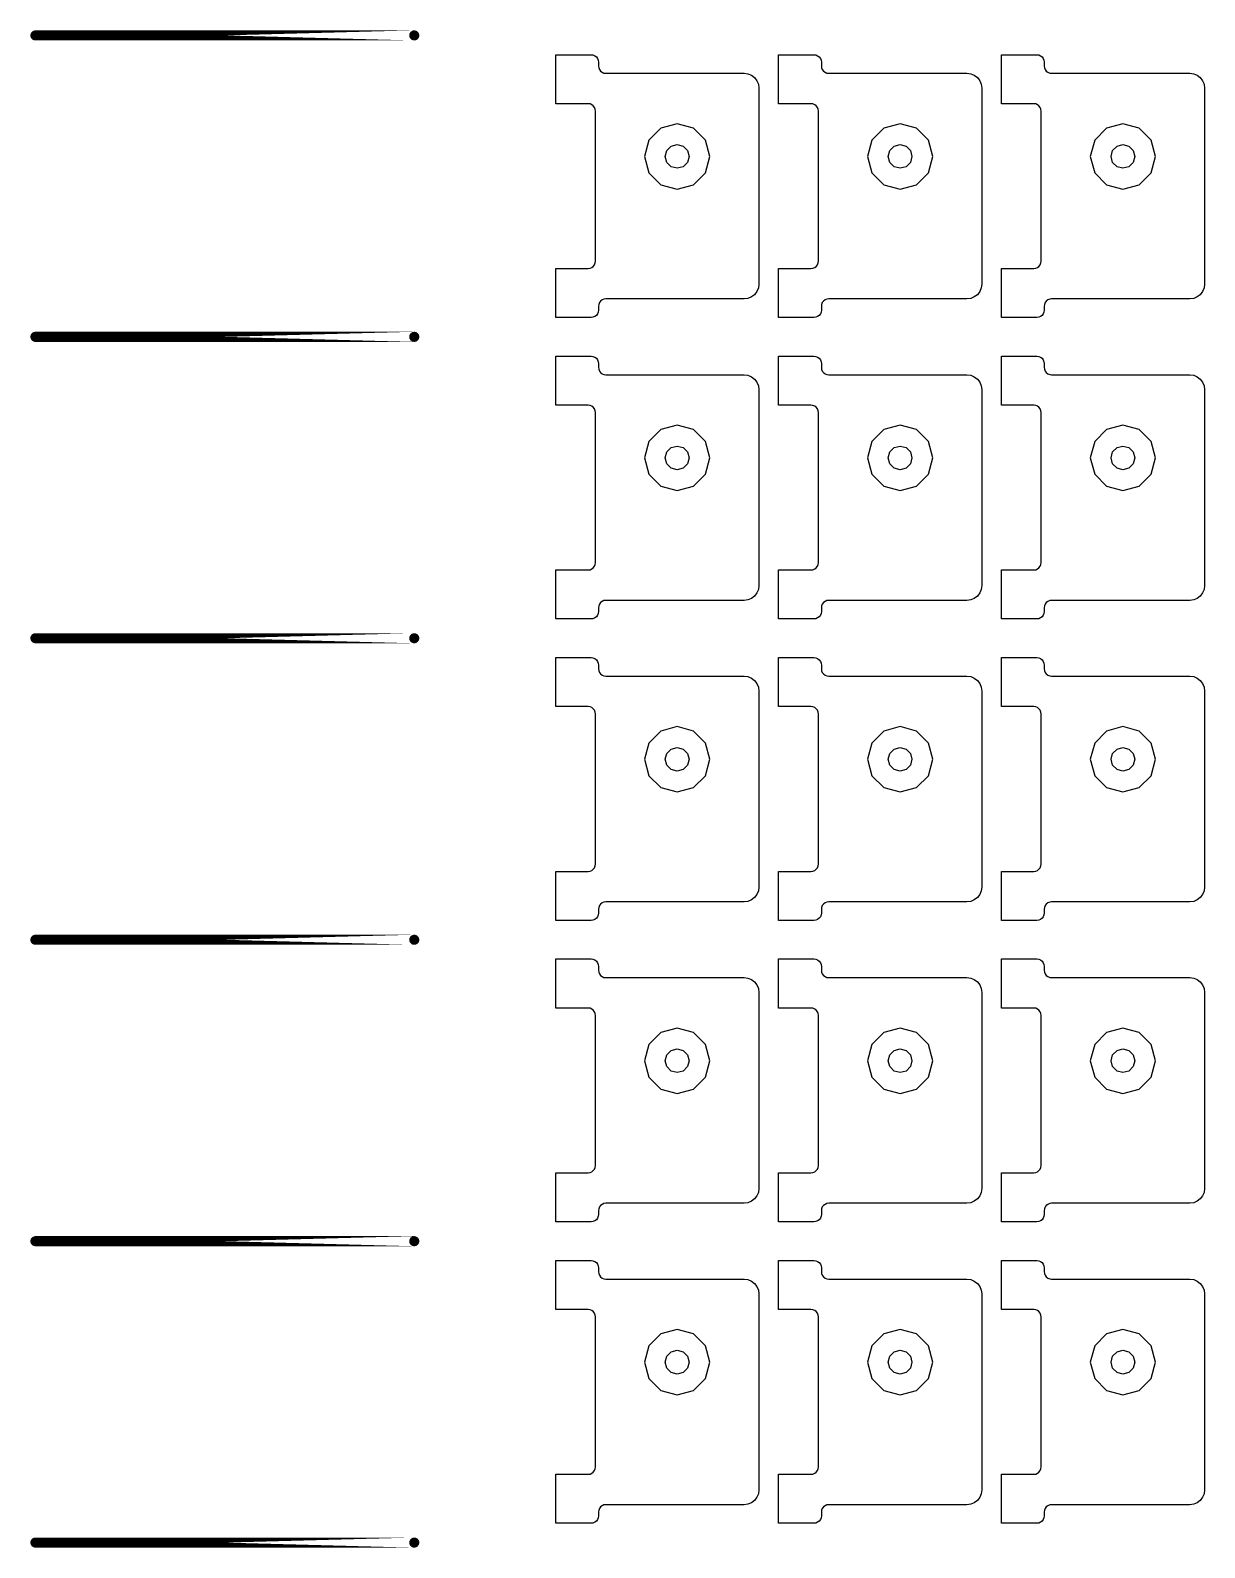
# Model space of a CAD drawing. Extents: x 11 to 212, y 11 to 212.
# Drawn here: x 46.96 to 56.26, y 111.16 to 123.18 of the extents above; entities that cross this region are included whole.
import ezdxf

# ---------------------------------------------------------------- set-up
doc = ezdxf.new("R2010")
doc.units = 0
doc.layers.get('0').update_dxf_attribs({"linetype": 'continuous'})
doc.layers.add('G', color=7, linetype='continuous')

# ---------------------------------------------------------------- blocks, each defined once
blk = doc.blocks.new('cutlineendpoint')
at = {"const_width": 0.04}
blk.add_lwpolyline([(-0.02, 0, 1), (0.02, 0, 1)], format="xyb", close=True, dxfattribs=at)

msp = doc.modelspace()

# ---------------------------------------------------------------- linework, layer by layer
at = {"layer": 'G', "const_width": 0.08}
for points in [[(50, 123.141), (47, 123.141)], [(50, 120.753), (47, 120.753)], [(50, 118.365), (47, 118.365)], [(50, 115.976), (47, 115.976)], [(50, 113.588), (47, 113.588)], [(50, 111.2), (47, 111.2)]]:
    msp.add_lwpolyline(points, close=True, dxfattribs=at)
at = {"layer": 'G'}
for points in [[(51.376, 121.294), (51.392, 121.296), (51.406, 121.302), (51.418, 121.311), (51.427, 121.324), (51.433, 121.338), (51.435, 121.353), (51.435, 122.541), (51.433, 122.556), (51.427, 122.571), (51.418, 122.583), (51.406, 122.592), (51.392, 122.598), (51.376, 122.6), (51.12, 122.6), (51.12, 122.988), (51.4, 122.988), (51.415, 122.986), (51.429, 122.98), (51.442, 122.971), (51.451, 122.959), (51.457, 122.945), (51.459, 122.929), (51.459, 122.9), (51.461, 122.885), (51.467, 122.871), (51.476, 122.858), (51.488, 122.849), (51.502, 122.843), (51.518, 122.841), (52.612, 122.841), (52.642, 122.837), (52.671, 122.825), (52.695, 122.807), (52.714, 122.782), (52.725, 122.754), (52.729, 122.724), (52.729, 121.171), (52.725, 121.14), (52.714, 121.112), (52.695, 121.087), (52.671, 121.069), (52.642, 121.057), (52.612, 121.053), (51.518, 121.053), (51.502, 121.051), (51.488, 121.045), (51.476, 121.036), (51.467, 121.024), (51.461, 121.009), (51.459, 120.994), (51.459, 120.965), (51.457, 120.949), (51.451, 120.935), (51.442, 120.923), (51.429, 120.914), (51.415, 120.908), (51.4, 120.906), (51.12, 120.906), (51.12, 121.294)], [(53.141, 121.294), (53.156, 121.296), (53.171, 121.302), (53.183, 121.311), (53.192, 121.324), (53.198, 121.338), (53.2, 121.353), (53.2, 122.541), (53.198, 122.556), (53.192, 122.571), (53.183, 122.583), (53.171, 122.592), (53.156, 122.598), (53.141, 122.6), (52.885, 122.6), (52.885, 122.988), (53.165, 122.988), (53.18, 122.986), (53.194, 122.98), (53.206, 122.971), (53.216, 122.959), (53.222, 122.945), (53.224, 122.929), (53.224, 122.9), (53.226, 122.885), (53.231, 122.871), (53.241, 122.858), (53.253, 122.849), (53.267, 122.843), (53.282, 122.841), (54.376, 122.841), (54.407, 122.837), (54.435, 122.825), (54.46, 122.807), (54.478, 122.782), (54.49, 122.754), (54.494, 122.724), (54.494, 121.171), (54.49, 121.14), (54.478, 121.112), (54.46, 121.087), (54.435, 121.069), (54.407, 121.057), (54.376, 121.053), (53.282, 121.053), (53.267, 121.051), (53.253, 121.045), (53.241, 121.036), (53.231, 121.024), (53.226, 121.009), (53.224, 120.994), (53.224, 120.965), (53.222, 120.949), (53.216, 120.935), (53.206, 120.923), (53.194, 120.914), (53.18, 120.908), (53.165, 120.906), (52.885, 120.906), (52.885, 121.294)], [(54.906, 121.294), (54.921, 121.296), (54.935, 121.302), (54.947, 121.311), (54.957, 121.324), (54.963, 121.338), (54.965, 121.353), (54.965, 122.541), (54.963, 122.556), (54.957, 122.571), (54.947, 122.583), (54.935, 122.592), (54.921, 122.598), (54.906, 122.6), (54.649, 122.6), (54.649, 122.988), (54.929, 122.988), (54.945, 122.986), (54.959, 122.98), (54.971, 122.971), (54.98, 122.959), (54.986, 122.945), (54.988, 122.929), (54.988, 122.9), (54.99, 122.885), (54.996, 122.871), (55.005, 122.858), (55.018, 122.849), (55.032, 122.843), (55.047, 122.841), (56.141, 122.841), (56.172, 122.837), (56.2, 122.825), (56.224, 122.807), (56.243, 122.782), (56.255, 122.754), (56.259, 122.724), (56.259, 121.171), (56.255, 121.14), (56.243, 121.112), (56.224, 121.087), (56.2, 121.069), (56.172, 121.057), (56.141, 121.053), (55.047, 121.053), (55.032, 121.051), (55.018, 121.045), (55.005, 121.036), (54.996, 121.024), (54.99, 121.009), (54.988, 120.994), (54.988, 120.965), (54.986, 120.949), (54.98, 120.935), (54.971, 120.923), (54.959, 120.914), (54.945, 120.908), (54.929, 120.906), (54.649, 120.906), (54.649, 121.294)], [(52.307, 122.053), (52.341, 122.182), (52.307, 122.312), (52.212, 122.407), (52.082, 122.441), (51.953, 122.407), (51.858, 122.312), (51.824, 122.182), (51.858, 122.053), (51.953, 121.958), (52.082, 121.924), (52.212, 121.958)], [(54.071, 122.053), (54.106, 122.182), (54.071, 122.312), (53.976, 122.407), (53.847, 122.441), (53.718, 122.407), (53.623, 122.312), (53.588, 122.182), (53.623, 122.053), (53.718, 121.958), (53.847, 121.924), (53.976, 121.958)], [(55.836, 122.053), (55.871, 122.182), (55.836, 122.312), (55.741, 122.407), (55.612, 122.441), (55.482, 122.407), (55.388, 122.312), (55.353, 122.182), (55.388, 122.053), (55.482, 121.958), (55.612, 121.924), (55.741, 121.958)], [(52.176, 122.182), (52.164, 122.135), (52.129, 122.101), (52.082, 122.088), (52.035, 122.101), (52.001, 122.135), (51.988, 122.182), (52.001, 122.229), (52.035, 122.264), (52.082, 122.276), (52.129, 122.264), (52.164, 122.229)], [(53.941, 122.182), (53.929, 122.135), (53.894, 122.101), (53.847, 122.088), (53.8, 122.101), (53.766, 122.135), (53.753, 122.182), (53.766, 122.229), (53.8, 122.264), (53.847, 122.276), (53.894, 122.264), (53.929, 122.229)], [(55.706, 122.182), (55.693, 122.135), (55.659, 122.101), (55.612, 122.088), (55.565, 122.101), (55.53, 122.135), (55.518, 122.182), (55.53, 122.229), (55.565, 122.264), (55.612, 122.276), (55.659, 122.264), (55.693, 122.229)], [(51.376, 118.906), (51.392, 118.908), (51.406, 118.914), (51.418, 118.923), (51.427, 118.935), (51.433, 118.949), (51.435, 118.965), (51.435, 120.153), (51.433, 120.168), (51.427, 120.182), (51.418, 120.195), (51.406, 120.204), (51.392, 120.21), (51.376, 120.212), (51.12, 120.212), (51.12, 120.6), (51.4, 120.6), (51.415, 120.598), (51.429, 120.592), (51.442, 120.583), (51.451, 120.571), (51.457, 120.556), (51.459, 120.541), (51.459, 120.512), (51.461, 120.497), (51.467, 120.482), (51.476, 120.47), (51.488, 120.461), (51.502, 120.455), (51.518, 120.453), (52.612, 120.453), (52.642, 120.449), (52.671, 120.437), (52.695, 120.418), (52.714, 120.394), (52.725, 120.366), (52.729, 120.335), (52.729, 118.782), (52.725, 118.752), (52.714, 118.724), (52.695, 118.699), (52.671, 118.68), (52.642, 118.669), (52.612, 118.665), (51.518, 118.665), (51.502, 118.663), (51.488, 118.657), (51.476, 118.647), (51.467, 118.635), (51.461, 118.621), (51.459, 118.606), (51.459, 118.576), (51.457, 118.561), (51.451, 118.547), (51.442, 118.535), (51.429, 118.526), (51.415, 118.52), (51.4, 118.518), (51.12, 118.518), (51.12, 118.906)], [(53.141, 118.906), (53.156, 118.908), (53.171, 118.914), (53.183, 118.923), (53.192, 118.935), (53.198, 118.949), (53.2, 118.965), (53.2, 120.153), (53.198, 120.168), (53.192, 120.182), (53.183, 120.195), (53.171, 120.204), (53.156, 120.21), (53.141, 120.212), (52.885, 120.212), (52.885, 120.6), (53.165, 120.6), (53.18, 120.598), (53.194, 120.592), (53.206, 120.583), (53.216, 120.571), (53.222, 120.556), (53.224, 120.541), (53.224, 120.512), (53.226, 120.497), (53.231, 120.482), (53.241, 120.47), (53.253, 120.461), (53.267, 120.455), (53.282, 120.453), (54.376, 120.453), (54.407, 120.449), (54.435, 120.437), (54.46, 120.418), (54.478, 120.394), (54.49, 120.366), (54.494, 120.335), (54.494, 118.782), (54.49, 118.752), (54.478, 118.724), (54.46, 118.699), (54.435, 118.68), (54.407, 118.669), (54.376, 118.665), (53.282, 118.665), (53.267, 118.663), (53.253, 118.657), (53.241, 118.647), (53.231, 118.635), (53.226, 118.621), (53.224, 118.606), (53.224, 118.576), (53.222, 118.561), (53.216, 118.547), (53.206, 118.535), (53.194, 118.526), (53.18, 118.52), (53.165, 118.518), (52.885, 118.518), (52.885, 118.906)], [(54.906, 118.906), (54.921, 118.908), (54.935, 118.914), (54.947, 118.923), (54.957, 118.935), (54.963, 118.949), (54.965, 118.965), (54.965, 120.153), (54.963, 120.168), (54.957, 120.182), (54.947, 120.195), (54.935, 120.204), (54.921, 120.21), (54.906, 120.212), (54.649, 120.212), (54.649, 120.6), (54.929, 120.6), (54.945, 120.598), (54.959, 120.592), (54.971, 120.583), (54.98, 120.571), (54.986, 120.556), (54.988, 120.541), (54.988, 120.512), (54.99, 120.497), (54.996, 120.482), (55.005, 120.47), (55.018, 120.461), (55.032, 120.455), (55.047, 120.453), (56.141, 120.453), (56.172, 120.449), (56.2, 120.437), (56.224, 120.418), (56.243, 120.394), (56.255, 120.366), (56.259, 120.335), (56.259, 118.782), (56.255, 118.752), (56.243, 118.724), (56.224, 118.699), (56.2, 118.68), (56.172, 118.669), (56.141, 118.665), (55.047, 118.665), (55.032, 118.663), (55.018, 118.657), (55.005, 118.647), (54.996, 118.635), (54.99, 118.621), (54.988, 118.606), (54.988, 118.576), (54.986, 118.561), (54.98, 118.547), (54.971, 118.535), (54.959, 118.526), (54.945, 118.52), (54.929, 118.518), (54.649, 118.518), (54.649, 118.906)], [(52.307, 119.665), (52.341, 119.794), (52.307, 119.924), (52.212, 120.018), (52.082, 120.053), (51.953, 120.018), (51.858, 119.924), (51.824, 119.794), (51.858, 119.665), (51.953, 119.57), (52.082, 119.535), (52.212, 119.57)], [(54.071, 119.665), (54.106, 119.794), (54.071, 119.924), (53.976, 120.018), (53.847, 120.053), (53.718, 120.018), (53.623, 119.924), (53.588, 119.794), (53.623, 119.665), (53.718, 119.57), (53.847, 119.535), (53.976, 119.57)], [(55.836, 119.665), (55.871, 119.794), (55.836, 119.924), (55.741, 120.018), (55.612, 120.053), (55.482, 120.018), (55.388, 119.924), (55.353, 119.794), (55.388, 119.665), (55.482, 119.57), (55.612, 119.535), (55.741, 119.57)], [(52.176, 119.794), (52.164, 119.747), (52.129, 119.713), (52.082, 119.7), (52.035, 119.713), (52.001, 119.747), (51.988, 119.794), (52.001, 119.841), (52.035, 119.876), (52.082, 119.888), (52.129, 119.876), (52.164, 119.841)], [(53.941, 119.794), (53.929, 119.747), (53.894, 119.713), (53.847, 119.7), (53.8, 119.713), (53.766, 119.747), (53.753, 119.794), (53.766, 119.841), (53.8, 119.876), (53.847, 119.888), (53.894, 119.876), (53.929, 119.841)], [(55.706, 119.794), (55.693, 119.747), (55.659, 119.713), (55.612, 119.7), (55.565, 119.713), (55.53, 119.747), (55.518, 119.794), (55.53, 119.841), (55.565, 119.876), (55.612, 119.888), (55.659, 119.876), (55.693, 119.841)], [(51.376, 116.518), (51.392, 116.52), (51.406, 116.526), (51.418, 116.535), (51.427, 116.547), (51.433, 116.561), (51.435, 116.576), (51.435, 117.765), (51.433, 117.78), (51.427, 117.794), (51.418, 117.806), (51.406, 117.816), (51.392, 117.822), (51.376, 117.824), (51.12, 117.824), (51.12, 118.212), (51.4, 118.212), (51.415, 118.21), (51.429, 118.204), (51.442, 118.195), (51.451, 118.182), (51.457, 118.168), (51.459, 118.153), (51.459, 118.124), (51.461, 118.108), (51.467, 118.094), (51.476, 118.082), (51.488, 118.073), (51.502, 118.067), (51.518, 118.065), (52.612, 118.065), (52.642, 118.061), (52.671, 118.049), (52.695, 118.03), (52.714, 118.006), (52.725, 117.978), (52.729, 117.947), (52.729, 116.394), (52.725, 116.364), (52.714, 116.335), (52.695, 116.311), (52.671, 116.292), (52.642, 116.28), (52.612, 116.276), (51.518, 116.276), (51.502, 116.274), (51.488, 116.269), (51.476, 116.259), (51.467, 116.247), (51.461, 116.233), (51.459, 116.218), (51.459, 116.188), (51.457, 116.173), (51.451, 116.159), (51.442, 116.147), (51.429, 116.137), (51.415, 116.131), (51.4, 116.129), (51.12, 116.129), (51.12, 116.518)], [(53.141, 116.518), (53.156, 116.52), (53.171, 116.526), (53.183, 116.535), (53.192, 116.547), (53.198, 116.561), (53.2, 116.576), (53.2, 117.765), (53.198, 117.78), (53.192, 117.794), (53.183, 117.806), (53.171, 117.816), (53.156, 117.822), (53.141, 117.824), (52.885, 117.824), (52.885, 118.212), (53.165, 118.212), (53.18, 118.21), (53.194, 118.204), (53.206, 118.195), (53.216, 118.182), (53.222, 118.168), (53.224, 118.153), (53.224, 118.124), (53.226, 118.108), (53.231, 118.094), (53.241, 118.082), (53.253, 118.073), (53.267, 118.067), (53.282, 118.065), (54.376, 118.065), (54.407, 118.061), (54.435, 118.049), (54.46, 118.03), (54.478, 118.006), (54.49, 117.978), (54.494, 117.947), (54.494, 116.394), (54.49, 116.364), (54.478, 116.335), (54.46, 116.311), (54.435, 116.292), (54.407, 116.28), (54.376, 116.276), (53.282, 116.276), (53.267, 116.274), (53.253, 116.269), (53.241, 116.259), (53.231, 116.247), (53.226, 116.233), (53.224, 116.218), (53.224, 116.188), (53.222, 116.173), (53.216, 116.159), (53.206, 116.147), (53.194, 116.137), (53.18, 116.131), (53.165, 116.129), (52.885, 116.129), (52.885, 116.518)], [(54.906, 116.518), (54.921, 116.52), (54.935, 116.526), (54.947, 116.535), (54.957, 116.547), (54.963, 116.561), (54.965, 116.576), (54.965, 117.765), (54.963, 117.78), (54.957, 117.794), (54.947, 117.806), (54.935, 117.816), (54.921, 117.822), (54.906, 117.824), (54.649, 117.824), (54.649, 118.212), (54.929, 118.212), (54.945, 118.21), (54.959, 118.204), (54.971, 118.195), (54.98, 118.182), (54.986, 118.168), (54.988, 118.153), (54.988, 118.124), (54.99, 118.108), (54.996, 118.094), (55.005, 118.082), (55.018, 118.073), (55.032, 118.067), (55.047, 118.065), (56.141, 118.065), (56.172, 118.061), (56.2, 118.049), (56.224, 118.03), (56.243, 118.006), (56.255, 117.978), (56.259, 117.947), (56.259, 116.394), (56.255, 116.364), (56.243, 116.335), (56.224, 116.311), (56.2, 116.292), (56.172, 116.28), (56.141, 116.276), (55.047, 116.276), (55.032, 116.274), (55.018, 116.269), (55.005, 116.259), (54.996, 116.247), (54.99, 116.233), (54.988, 116.218), (54.988, 116.188), (54.986, 116.173), (54.98, 116.159), (54.971, 116.147), (54.959, 116.137), (54.945, 116.131), (54.929, 116.129), (54.649, 116.129), (54.649, 116.518)], [(52.307, 117.276), (52.341, 117.406), (52.307, 117.535), (52.212, 117.63), (52.082, 117.665), (51.953, 117.63), (51.858, 117.535), (51.824, 117.406), (51.858, 117.276), (51.953, 117.182), (52.082, 117.147), (52.212, 117.182)], [(54.071, 117.276), (54.106, 117.406), (54.071, 117.535), (53.976, 117.63), (53.847, 117.665), (53.718, 117.63), (53.623, 117.535), (53.588, 117.406), (53.623, 117.276), (53.718, 117.182), (53.847, 117.147), (53.976, 117.182)], [(55.836, 117.276), (55.871, 117.406), (55.836, 117.535), (55.741, 117.63), (55.612, 117.665), (55.482, 117.63), (55.388, 117.535), (55.353, 117.406), (55.388, 117.276), (55.482, 117.182), (55.612, 117.147), (55.741, 117.182)], [(52.176, 117.406), (52.164, 117.359), (52.129, 117.324), (52.082, 117.312), (52.035, 117.324), (52.001, 117.359), (51.988, 117.406), (52.001, 117.453), (52.035, 117.487), (52.082, 117.5), (52.129, 117.487), (52.164, 117.453)], [(53.941, 117.406), (53.929, 117.359), (53.894, 117.324), (53.847, 117.312), (53.8, 117.324), (53.766, 117.359), (53.753, 117.406), (53.766, 117.453), (53.8, 117.487), (53.847, 117.5), (53.894, 117.487), (53.929, 117.453)], [(55.706, 117.406), (55.693, 117.359), (55.659, 117.324), (55.612, 117.312), (55.565, 117.324), (55.53, 117.359), (55.518, 117.406), (55.53, 117.453), (55.565, 117.487), (55.612, 117.5), (55.659, 117.487), (55.693, 117.453)], [(51.376, 114.129), (51.392, 114.131), (51.406, 114.137), (51.418, 114.147), (51.427, 114.159), (51.433, 114.173), (51.435, 114.188), (51.435, 115.376), (51.433, 115.392), (51.427, 115.406), (51.418, 115.418), (51.406, 115.427), (51.392, 115.433), (51.376, 115.435), (51.12, 115.435), (51.12, 115.824), (51.4, 115.824), (51.415, 115.822), (51.429, 115.816), (51.442, 115.806), (51.451, 115.794), (51.457, 115.78), (51.459, 115.765), (51.459, 115.735), (51.461, 115.72), (51.467, 115.706), (51.476, 115.694), (51.488, 115.684), (51.502, 115.678), (51.518, 115.676), (52.612, 115.676), (52.642, 115.672), (52.671, 115.661), (52.695, 115.642), (52.714, 115.618), (52.725, 115.589), (52.729, 115.559), (52.729, 114.006), (52.725, 113.975), (52.714, 113.947), (52.695, 113.923), (52.671, 113.904), (52.642, 113.892), (52.612, 113.888), (51.518, 113.888), (51.502, 113.886), (51.488, 113.88), (51.476, 113.871), (51.467, 113.859), (51.461, 113.845), (51.459, 113.829), (51.459, 113.8), (51.457, 113.785), (51.451, 113.771), (51.442, 113.758), (51.429, 113.749), (51.415, 113.743), (51.4, 113.741), (51.12, 113.741), (51.12, 114.129)], [(53.141, 114.129), (53.156, 114.131), (53.171, 114.137), (53.183, 114.147), (53.192, 114.159), (53.198, 114.173), (53.2, 114.188), (53.2, 115.376), (53.198, 115.392), (53.192, 115.406), (53.183, 115.418), (53.171, 115.427), (53.156, 115.433), (53.141, 115.435), (52.885, 115.435), (52.885, 115.824), (53.165, 115.824), (53.18, 115.822), (53.194, 115.816), (53.206, 115.806), (53.216, 115.794), (53.222, 115.78), (53.224, 115.765), (53.224, 115.735), (53.226, 115.72), (53.231, 115.706), (53.241, 115.694), (53.253, 115.684), (53.267, 115.678), (53.282, 115.676), (54.376, 115.676), (54.407, 115.672), (54.435, 115.661), (54.46, 115.642), (54.478, 115.618), (54.49, 115.589), (54.494, 115.559), (54.494, 114.006), (54.49, 113.975), (54.478, 113.947), (54.46, 113.923), (54.435, 113.904), (54.407, 113.892), (54.376, 113.888), (53.282, 113.888), (53.267, 113.886), (53.253, 113.88), (53.241, 113.871), (53.231, 113.859), (53.226, 113.845), (53.224, 113.829), (53.224, 113.8), (53.222, 113.785), (53.216, 113.771), (53.206, 113.758), (53.194, 113.749), (53.18, 113.743), (53.165, 113.741), (52.885, 113.741), (52.885, 114.129)], [(54.906, 114.129), (54.921, 114.131), (54.935, 114.137), (54.947, 114.147), (54.957, 114.159), (54.963, 114.173), (54.965, 114.188), (54.965, 115.376), (54.963, 115.392), (54.957, 115.406), (54.947, 115.418), (54.935, 115.427), (54.921, 115.433), (54.906, 115.435), (54.649, 115.435), (54.649, 115.824), (54.929, 115.824), (54.945, 115.822), (54.959, 115.816), (54.971, 115.806), (54.98, 115.794), (54.986, 115.78), (54.988, 115.765), (54.988, 115.735), (54.99, 115.72), (54.996, 115.706), (55.005, 115.694), (55.018, 115.684), (55.032, 115.678), (55.047, 115.676), (56.141, 115.676), (56.172, 115.672), (56.2, 115.661), (56.224, 115.642), (56.243, 115.618), (56.255, 115.589), (56.259, 115.559), (56.259, 114.006), (56.255, 113.975), (56.243, 113.947), (56.224, 113.923), (56.2, 113.904), (56.172, 113.892), (56.141, 113.888), (55.047, 113.888), (55.032, 113.886), (55.018, 113.88), (55.005, 113.871), (54.996, 113.859), (54.99, 113.845), (54.988, 113.829), (54.988, 113.8), (54.986, 113.785), (54.98, 113.771), (54.971, 113.758), (54.959, 113.749), (54.945, 113.743), (54.929, 113.741), (54.649, 113.741), (54.649, 114.129)], [(52.307, 114.888), (52.341, 115.018), (52.307, 115.147), (52.212, 115.242), (52.082, 115.276), (51.953, 115.242), (51.858, 115.147), (51.824, 115.018), (51.858, 114.888), (51.953, 114.793), (52.082, 114.759), (52.212, 114.793)], [(54.071, 114.888), (54.106, 115.018), (54.071, 115.147), (53.976, 115.242), (53.847, 115.276), (53.718, 115.242), (53.623, 115.147), (53.588, 115.018), (53.623, 114.888), (53.718, 114.793), (53.847, 114.759), (53.976, 114.793)], [(55.836, 114.888), (55.871, 115.018), (55.836, 115.147), (55.741, 115.242), (55.612, 115.276), (55.482, 115.242), (55.388, 115.147), (55.353, 115.018), (55.388, 114.888), (55.482, 114.793), (55.612, 114.759), (55.741, 114.793)], [(52.176, 115.018), (52.164, 114.971), (52.129, 114.936), (52.082, 114.924), (52.035, 114.936), (52.001, 114.971), (51.988, 115.018), (52.001, 115.065), (52.035, 115.099), (52.082, 115.112), (52.129, 115.099), (52.164, 115.065)], [(53.941, 115.018), (53.929, 114.971), (53.894, 114.936), (53.847, 114.924), (53.8, 114.936), (53.766, 114.971), (53.753, 115.018), (53.766, 115.065), (53.8, 115.099), (53.847, 115.112), (53.894, 115.099), (53.929, 115.065)], [(55.706, 115.018), (55.693, 114.971), (55.659, 114.936), (55.612, 114.924), (55.565, 114.936), (55.53, 114.971), (55.518, 115.018), (55.53, 115.065), (55.565, 115.099), (55.612, 115.112), (55.659, 115.099), (55.693, 115.065)], [(51.376, 111.741), (51.392, 111.743), (51.406, 111.749), (51.418, 111.758), (51.427, 111.771), (51.433, 111.785), (51.435, 111.8), (51.435, 112.988), (51.433, 113.003), (51.427, 113.018), (51.418, 113.03), (51.406, 113.039), (51.392, 113.045), (51.376, 113.047), (51.12, 113.047), (51.12, 113.435), (51.4, 113.435), (51.415, 113.433), (51.429, 113.427), (51.442, 113.418), (51.451, 113.406), (51.457, 113.392), (51.459, 113.376), (51.459, 113.347), (51.461, 113.332), (51.467, 113.318), (51.476, 113.305), (51.488, 113.296), (51.502, 113.29), (51.518, 113.288), (52.612, 113.288), (52.642, 113.284), (52.671, 113.272), (52.695, 113.254), (52.714, 113.229), (52.725, 113.201), (52.729, 113.171), (52.729, 111.618), (52.725, 111.587), (52.714, 111.559), (52.695, 111.534), (52.671, 111.516), (52.642, 111.504), (52.612, 111.5), (51.518, 111.5), (51.502, 111.498), (51.488, 111.492), (51.476, 111.483), (51.467, 111.471), (51.461, 111.456), (51.459, 111.441), (51.459, 111.412), (51.457, 111.397), (51.451, 111.382), (51.442, 111.37), (51.429, 111.361), (51.415, 111.355), (51.4, 111.353), (51.12, 111.353), (51.12, 111.741)], [(53.141, 111.741), (53.156, 111.743), (53.171, 111.749), (53.183, 111.758), (53.192, 111.771), (53.198, 111.785), (53.2, 111.8), (53.2, 112.988), (53.198, 113.003), (53.192, 113.018), (53.183, 113.03), (53.171, 113.039), (53.156, 113.045), (53.141, 113.047), (52.885, 113.047), (52.885, 113.435), (53.165, 113.435), (53.18, 113.433), (53.194, 113.427), (53.206, 113.418), (53.216, 113.406), (53.222, 113.392), (53.224, 113.376), (53.224, 113.347), (53.226, 113.332), (53.231, 113.318), (53.241, 113.305), (53.253, 113.296), (53.267, 113.29), (53.282, 113.288), (54.376, 113.288), (54.407, 113.284), (54.435, 113.272), (54.46, 113.254), (54.478, 113.229), (54.49, 113.201), (54.494, 113.171), (54.494, 111.618), (54.49, 111.587), (54.478, 111.559), (54.46, 111.534), (54.435, 111.516), (54.407, 111.504), (54.376, 111.5), (53.282, 111.5), (53.267, 111.498), (53.253, 111.492), (53.241, 111.483), (53.231, 111.471), (53.226, 111.456), (53.224, 111.441), (53.224, 111.412), (53.222, 111.397), (53.216, 111.382), (53.206, 111.37), (53.194, 111.361), (53.18, 111.355), (53.165, 111.353), (52.885, 111.353), (52.885, 111.741)], [(54.906, 111.741), (54.921, 111.743), (54.935, 111.749), (54.947, 111.758), (54.957, 111.771), (54.963, 111.785), (54.965, 111.8), (54.965, 112.988), (54.963, 113.003), (54.957, 113.018), (54.947, 113.03), (54.935, 113.039), (54.921, 113.045), (54.906, 113.047), (54.649, 113.047), (54.649, 113.435), (54.929, 113.435), (54.945, 113.433), (54.959, 113.427), (54.971, 113.418), (54.98, 113.406), (54.986, 113.392), (54.988, 113.376), (54.988, 113.347), (54.99, 113.332), (54.996, 113.318), (55.005, 113.305), (55.018, 113.296), (55.032, 113.29), (55.047, 113.288), (56.141, 113.288), (56.172, 113.284), (56.2, 113.272), (56.224, 113.254), (56.243, 113.229), (56.255, 113.201), (56.259, 113.171), (56.259, 111.618), (56.255, 111.587), (56.243, 111.559), (56.224, 111.534), (56.2, 111.516), (56.172, 111.504), (56.141, 111.5), (55.047, 111.5), (55.032, 111.498), (55.018, 111.492), (55.005, 111.483), (54.996, 111.471), (54.99, 111.456), (54.988, 111.441), (54.988, 111.412), (54.986, 111.397), (54.98, 111.382), (54.971, 111.37), (54.959, 111.361), (54.945, 111.355), (54.929, 111.353), (54.649, 111.353), (54.649, 111.741)], [(52.307, 112.5), (52.341, 112.629), (52.307, 112.759), (52.212, 112.854), (52.082, 112.888), (51.953, 112.854), (51.858, 112.759), (51.824, 112.629), (51.858, 112.5), (51.953, 112.405), (52.082, 112.371), (52.212, 112.405)], [(54.071, 112.5), (54.106, 112.629), (54.071, 112.759), (53.976, 112.854), (53.847, 112.888), (53.718, 112.854), (53.623, 112.759), (53.588, 112.629), (53.623, 112.5), (53.718, 112.405), (53.847, 112.371), (53.976, 112.405)], [(55.836, 112.5), (55.871, 112.629), (55.836, 112.759), (55.741, 112.854), (55.612, 112.888), (55.482, 112.854), (55.388, 112.759), (55.353, 112.629), (55.388, 112.5), (55.482, 112.405), (55.612, 112.371), (55.741, 112.405)], [(52.176, 112.629), (52.164, 112.582), (52.129, 112.548), (52.082, 112.535), (52.035, 112.548), (52.001, 112.582), (51.988, 112.629), (52.001, 112.676), (52.035, 112.711), (52.082, 112.724), (52.129, 112.711), (52.164, 112.676)], [(53.941, 112.629), (53.929, 112.582), (53.894, 112.548), (53.847, 112.535), (53.8, 112.548), (53.766, 112.582), (53.753, 112.629), (53.766, 112.676), (53.8, 112.711), (53.847, 112.724), (53.894, 112.711), (53.929, 112.676)], [(55.706, 112.629), (55.693, 112.582), (55.659, 112.548), (55.612, 112.535), (55.565, 112.548), (55.53, 112.582), (55.518, 112.629), (55.53, 112.676), (55.565, 112.711), (55.612, 112.724), (55.659, 112.711), (55.693, 112.676)]]:
    msp.add_lwpolyline(points, close=True, dxfattribs=at)

# ---------------------------------------------------------------- block references
for p in [(47, 123.141), (50, 123.141), (47, 120.753), (50, 120.753), (47, 118.365), (50, 118.365), (47, 115.976), (50, 115.976), (47, 113.588), (50, 113.588), (47, 111.2), (50, 111.2)]:
    msp.add_blockref('cutlineendpoint', p, dxfattribs=at)

doc.saveas('drawing.dxf')
